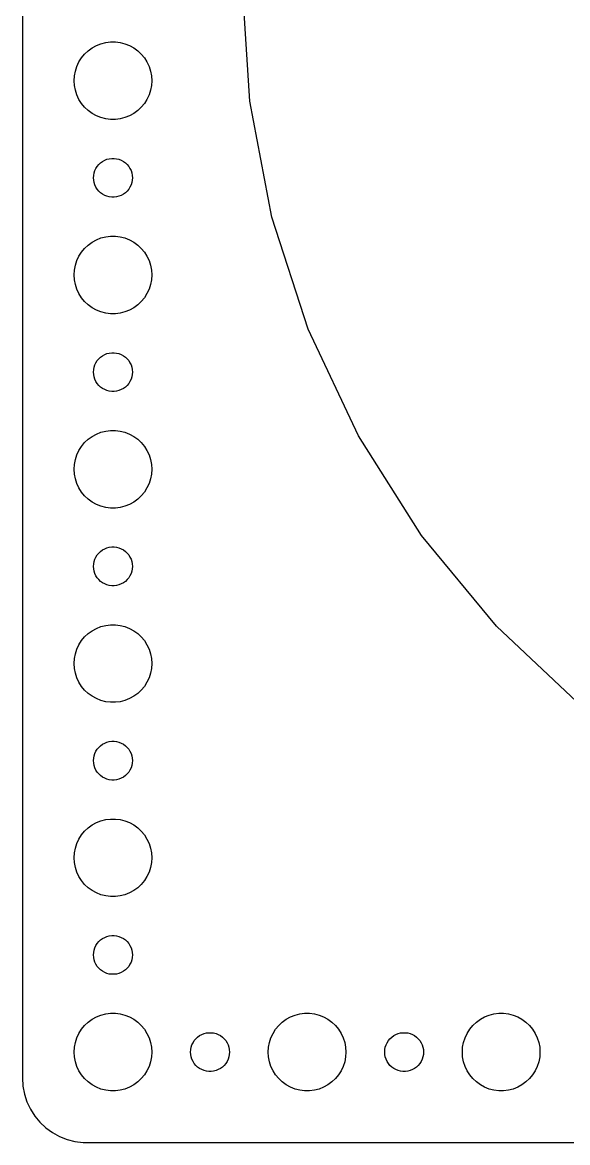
# Model space of a CAD drawing. Header units: metres. Extents: x -90 to 90, y -89 to 89.
# Drawn here: x -89.5 to -47.4, y -89.5 to -3 of the extents above; entities that cross this region are included whole.
import ezdxf

# ---------------------------------------------------------------- set-up
doc = ezdxf.new("R2010")
doc.units = ezdxf.units.M

msp = doc.modelspace()

# ---------------------------------------------------------------- linework, layer by layer
for p, q in [((-89.5, 84.5), (-89.5, -84.5)), ((-71.9283, -9.08665), (-72.5, 0)), ((-84.6869, -5.44635), (-84.4123, -5.18845)), ((-84.4123, -5.18845), (-84.1075, -4.96701)), ((-84.1075, -4.96701), (-83.7773, -4.78551)), ((-83.7773, -4.78551), (-83.427, -4.64682)), ((-83.427, -4.64682), (-83.0621, -4.55313)), ((-83.0621, -4.55313), (-82.6884, -4.50591)), ((-82.6884, -4.50591), (-82.3116, -4.50591)), ((-82.3116, -4.50591), (-81.9379, -4.55313)), ((-81.9379, -4.55313), (-81.573, -4.64682)), ((-81.573, -4.64682), (-81.2227, -4.78551)), ((-81.2227, -4.78551), (-80.8925, -4.96701)), ((-80.8925, -4.96701), (-80.5877, -5.18845)), ((-80.5877, -5.18845), (-80.3131, -5.44635)), ((-85.1289, -6.05473), (-84.927, -5.73663)), ((-84.927, -5.73663), (-84.6869, -5.44635)), ((-80.3131, -5.44635), (-80.073, -5.73663)), ((-80.073, -5.73663), (-79.8711, -6.05473)), ((-85.4763, -7.12399), (-85.4057, -6.75392)), ((-85.4057, -6.75392), (-85.2893, -6.39561)), ((-85.2893, -6.39561), (-85.1289, -6.05473)), ((-79.8711, -6.05473), (-79.7107, -6.39561)), ((-79.7107, -6.39561), (-79.5943, -6.75392)), ((-79.5943, -6.75392), (-79.5237, -7.12399)), ((-85.5, -7.5), (-85.4763, -7.12399)), ((-85.4763, -7.87599), (-85.5, -7.5)), ((-79.5237, -7.12399), (-79.5, -7.5)), ((-79.5, -7.5), (-79.5237, -7.87599)), ((-85.4057, -8.24606), (-85.4763, -7.87599)), ((-85.2893, -8.60437), (-85.4057, -8.24606)), ((-85.1289, -8.94525), (-85.2893, -8.60437)), ((-79.7107, -8.60437), (-79.8711, -8.94525)), ((-79.5943, -8.24606), (-79.7107, -8.60437)), ((-79.5237, -7.87599), (-79.5943, -8.24606)), ((-84.927, -9.26335), (-85.1289, -8.94525)), ((-84.6869, -9.55363), (-84.927, -9.26335)), ((-80.073, -9.26335), (-80.3131, -9.55363)), ((-79.8711, -8.94525), (-80.073, -9.26335)), ((-70.2223, -18.03), (-71.9283, -9.08665)), ((-84.4123, -9.81154), (-84.6869, -9.55363)), ((-84.1075, -10.033), (-84.4123, -9.81154)), ((-83.7773, -10.2145), (-84.1075, -10.033)), ((-83.427, -10.3532), (-83.7773, -10.2145)), ((-83.0621, -10.4469), (-83.427, -10.3532)), ((-81.573, -10.3532), (-81.9379, -10.4469)), ((-81.2227, -10.2145), (-81.573, -10.3532)), ((-80.8925, -10.033), (-81.2227, -10.2145)), ((-80.5877, -9.81154), (-80.8925, -10.033)), ((-80.3131, -9.55363), (-80.5877, -9.81154)), ((-82.6884, -10.4941), (-83.0621, -10.4469)), ((-82.3116, -10.4941), (-82.6884, -10.4941)), ((-81.9379, -10.4469), (-82.3116, -10.4941)), ((-83.4561, -13.8442), (-83.3037, -13.7335)), ((-83.3037, -13.7335), (-83.1387, -13.6427)), ((-83.1387, -13.6427), (-82.9635, -13.5734)), ((-82.9635, -13.5734), (-82.7811, -13.5266)), ((-82.7811, -13.5266), (-82.5942, -13.5029)), ((-82.5942, -13.5029), (-82.4058, -13.5029)), ((-82.4058, -13.5029), (-82.2189, -13.5266)), ((-82.2189, -13.5266), (-82.0365, -13.5734)), ((-82.0365, -13.5734), (-81.8613, -13.6427)), ((-81.8613, -13.6427), (-81.6963, -13.7335)), ((-81.6963, -13.7335), (-81.5439, -13.8442)), ((-83.9882, -14.812), (-83.9529, -14.627)), ((-83.9529, -14.627), (-83.8947, -14.4478)), ((-83.8947, -14.4478), (-83.8145, -14.2774)), ((-83.8145, -14.2774), (-83.7135, -14.1183)), ((-83.7135, -14.1183), (-83.5934, -13.9732)), ((-83.5934, -13.9732), (-83.4561, -13.8442)), ((-81.5439, -13.8442), (-81.4065, -13.9732)), ((-81.4065, -13.9732), (-81.2865, -14.1183)), ((-81.2865, -14.1183), (-81.1855, -14.2774)), ((-81.1855, -14.2774), (-81.1053, -14.4478)), ((-81.1053, -14.4478), (-81.0471, -14.627)), ((-81.0471, -14.627), (-81.0118, -14.812)), ((-84, -15), (-83.9882, -14.812)), ((-83.9882, -15.188), (-84, -15)), ((-83.9529, -15.373), (-83.9882, -15.188)), ((-83.8947, -15.5522), (-83.9529, -15.373)), ((-83.8145, -15.7226), (-83.8947, -15.5522)), ((-81.1053, -15.5522), (-81.1855, -15.7226)), ((-81.0471, -15.373), (-81.1053, -15.5522)), ((-81.0118, -15.188), (-81.0471, -15.373)), ((-81.0118, -14.812), (-81, -15)), ((-81, -15), (-81.0118, -15.188)), ((-83.7135, -15.8817), (-83.8145, -15.7226)), ((-83.5934, -16.0268), (-83.7135, -15.8817)), ((-83.4561, -16.1558), (-83.5934, -16.0268)), ((-83.3037, -16.2665), (-83.4561, -16.1558)), ((-83.1387, -16.3572), (-83.3037, -16.2665)), ((-82.9635, -16.4266), (-83.1387, -16.3572)), ((-82.7811, -16.4734), (-82.9635, -16.4266)), ((-82.0365, -16.4266), (-82.2189, -16.4734)), ((-81.8613, -16.3572), (-82.0365, -16.4266)), ((-81.6963, -16.2665), (-81.8613, -16.3572)), ((-81.5439, -16.1558), (-81.6963, -16.2665)), ((-81.4065, -16.0268), (-81.5439, -16.1558)), ((-81.2865, -15.8817), (-81.4065, -16.0268)), ((-81.1855, -15.7226), (-81.2865, -15.8817)), ((-82.5942, -16.497), (-82.7811, -16.4734)), ((-82.4058, -16.497), (-82.5942, -16.497)), ((-82.2189, -16.4734), (-82.4058, -16.497)), ((-67.4088, -26.689), (-70.2223, -18.03)), ((-84.1075, -19.967), (-83.7773, -19.7855)), ((-83.7773, -19.7855), (-83.427, -19.6468)), ((-83.427, -19.6468), (-83.0621, -19.5531)), ((-83.0621, -19.5531), (-82.6884, -19.5059)), ((-82.6884, -19.5059), (-82.3116, -19.5059)), ((-82.3116, -19.5059), (-81.9379, -19.5531)), ((-81.9379, -19.5531), (-81.573, -19.6468)), ((-81.573, -19.6468), (-81.2227, -19.7855)), ((-81.2227, -19.7855), (-80.8925, -19.967)), ((-85.1289, -21.0547), (-84.927, -20.7366)), ((-84.927, -20.7366), (-84.6869, -20.4464)), ((-84.6869, -20.4464), (-84.4123, -20.1884)), ((-84.4123, -20.1884), (-84.1075, -19.967)), ((-80.8925, -19.967), (-80.5877, -20.1884)), ((-80.5877, -20.1884), (-80.3131, -20.4464)), ((-80.3131, -20.4464), (-80.073, -20.7366)), ((-80.073, -20.7366), (-79.8711, -21.0547)), ((-85.4057, -21.7539), (-85.2893, -21.3956)), ((-85.2893, -21.3956), (-85.1289, -21.0547)), ((-79.8711, -21.0547), (-79.7107, -21.3956)), ((-79.7107, -21.3956), (-79.5943, -21.7539)), ((-85.5, -22.5), (-85.4763, -22.124)), ((-85.4763, -22.124), (-85.4057, -21.7539)), ((-79.5943, -21.7539), (-79.5237, -22.124)), ((-79.5237, -22.124), (-79.5, -22.5)), ((-85.4763, -22.876), (-85.5, -22.5)), ((-85.4057, -23.2461), (-85.4763, -22.876)), ((-85.2893, -23.6044), (-85.4057, -23.2461)), ((-79.5943, -23.2461), (-79.7107, -23.6044)), ((-79.5237, -22.876), (-79.5943, -23.2461)), ((-79.5, -22.5), (-79.5237, -22.876)), ((-85.1289, -23.9453), (-85.2893, -23.6044)), ((-84.927, -24.2634), (-85.1289, -23.9453)), ((-79.8711, -23.9453), (-80.073, -24.2634)), ((-79.7107, -23.6044), (-79.8711, -23.9453)), ((-84.6869, -24.5536), (-84.927, -24.2634)), ((-84.4123, -24.8115), (-84.6869, -24.5536)), ((-84.1075, -25.033), (-84.4123, -24.8115)), ((-83.7773, -25.2145), (-84.1075, -25.033)), ((-80.8925, -25.033), (-81.2227, -25.2145)), ((-80.5877, -24.8115), (-80.8925, -25.033)), ((-80.3131, -24.5536), (-80.5877, -24.8115)), ((-80.073, -24.2634), (-80.3131, -24.5536)), ((-83.427, -25.3532), (-83.7773, -25.2145)), ((-83.0621, -25.4469), (-83.427, -25.3532)), ((-82.6884, -25.4941), (-83.0621, -25.4469)), ((-82.3116, -25.4941), (-82.6884, -25.4941)), ((-81.9379, -25.4469), (-82.3116, -25.4941)), ((-81.573, -25.3532), (-81.9379, -25.4469)), ((-81.2227, -25.2145), (-81.573, -25.3532)), ((-63.5322, -34.9271), (-67.4088, -26.689)), ((-82.9635, -28.5734), (-82.7811, -28.5266)), ((-82.7811, -28.5266), (-82.5942, -28.503)), ((-82.5942, -28.503), (-82.4058, -28.503)), ((-82.4058, -28.503), (-82.2189, -28.5266)), ((-82.2189, -28.5266), (-82.0365, -28.5734)), ((-83.8947, -29.4478), (-83.8145, -29.2774)), ((-83.8145, -29.2774), (-83.7135, -29.1183)), ((-83.7135, -29.1183), (-83.5934, -28.9732)), ((-83.5934, -28.9732), (-83.4561, -28.8442)), ((-83.4561, -28.8442), (-83.3037, -28.7335)), ((-83.3037, -28.7335), (-83.1387, -28.6427)), ((-83.1387, -28.6427), (-82.9635, -28.5734)), ((-82.0365, -28.5734), (-81.8613, -28.6427)), ((-81.8613, -28.6427), (-81.6963, -28.7335)), ((-81.6963, -28.7335), (-81.5439, -28.8442)), ((-81.5439, -28.8442), (-81.4065, -28.9732)), ((-81.4065, -28.9732), (-81.2865, -29.1183)), ((-81.2865, -29.1183), (-81.1855, -29.2774)), ((-81.1855, -29.2774), (-81.1053, -29.4478)), ((-84, -30), (-83.9882, -29.812)), ((-83.9882, -30.188), (-84, -30)), ((-83.9882, -29.812), (-83.9529, -29.627)), ((-83.9529, -30.373), (-83.9882, -30.188)), ((-83.9529, -29.627), (-83.8947, -29.4478)), ((-81.1053, -29.4478), (-81.0471, -29.627)), ((-81.0471, -29.627), (-81.0118, -29.812)), ((-81.0118, -30.188), (-81.0471, -30.373)), ((-81.0118, -29.812), (-81, -30)), ((-81, -30), (-81.0118, -30.188)), ((-83.8947, -30.5522), (-83.9529, -30.373)), ((-83.8145, -30.7226), (-83.8947, -30.5522)), ((-83.7135, -30.8817), (-83.8145, -30.7226)), ((-83.5934, -31.0268), (-83.7135, -30.8817)), ((-83.4561, -31.1558), (-83.5934, -31.0268)), ((-81.4065, -31.0268), (-81.5439, -31.1558)), ((-81.2865, -30.8817), (-81.4065, -31.0268)), ((-81.1855, -30.7226), (-81.2865, -30.8817)), ((-81.1053, -30.5522), (-81.1855, -30.7226)), ((-81.0471, -30.373), (-81.1053, -30.5522)), ((-83.3037, -31.2665), (-83.4561, -31.1558)), ((-83.1387, -31.3572), (-83.3037, -31.2665)), ((-82.9635, -31.4266), (-83.1387, -31.3572)), ((-82.7811, -31.4734), (-82.9635, -31.4266)), ((-82.5942, -31.497), (-82.7811, -31.4734)), ((-82.4058, -31.497), (-82.5942, -31.497)), ((-82.2189, -31.4734), (-82.4058, -31.497)), ((-82.0365, -31.4266), (-82.2189, -31.4734)), ((-81.8613, -31.3572), (-82.0365, -31.4266)), ((-81.6963, -31.2665), (-81.8613, -31.3572)), ((-81.5439, -31.1558), (-81.6963, -31.2665)), ((-83.427, -34.6468), (-83.0621, -34.5531)), ((-83.0621, -34.5531), (-82.6884, -34.5059)), ((-82.6884, -34.5059), (-82.3116, -34.5059)), ((-82.3116, -34.5059), (-81.9379, -34.5531)), ((-81.9379, -34.5531), (-81.573, -34.6468)), ((-84.927, -35.7366), (-84.6869, -35.4464)), ((-84.6869, -35.4464), (-84.4123, -35.1885)), ((-84.4123, -35.1885), (-84.1075, -34.967)), ((-84.1075, -34.967), (-83.7773, -34.7855)), ((-83.7773, -34.7855), (-83.427, -34.6468)), ((-81.573, -34.6468), (-81.2227, -34.7855)), ((-81.2227, -34.7855), (-80.8925, -34.967)), ((-80.8925, -34.967), (-80.5877, -35.1885)), ((-80.5877, -35.1885), (-80.3131, -35.4464)), ((-80.3131, -35.4464), (-80.073, -35.7366)), ((-58.6537, -42.6144), (-63.5322, -34.9271)), ((-85.2893, -36.3956), (-85.1289, -36.0547)), ((-85.1289, -36.0547), (-84.927, -35.7366)), ((-80.073, -35.7366), (-79.8711, -36.0547)), ((-79.8711, -36.0547), (-79.7107, -36.3956)), ((-85.5, -37.5), (-85.4763, -37.124)), ((-85.4763, -37.124), (-85.4057, -36.7539)), ((-85.4057, -36.7539), (-85.2893, -36.3956)), ((-79.7107, -36.3956), (-79.5943, -36.7539)), ((-79.5943, -36.7539), (-79.5237, -37.124)), ((-79.5237, -37.124), (-79.5, -37.5)), ((-85.4763, -37.876), (-85.5, -37.5)), ((-85.4057, -38.2461), (-85.4763, -37.876)), ((-79.5237, -37.876), (-79.5943, -38.2461)), ((-79.5, -37.5), (-79.5237, -37.876)), ((-85.2893, -38.6044), (-85.4057, -38.2461)), ((-85.1289, -38.9453), (-85.2893, -38.6044)), ((-79.7107, -38.6044), (-79.8711, -38.9453)), ((-79.5943, -38.2461), (-79.7107, -38.6044)), ((-84.927, -39.2634), (-85.1289, -38.9453)), ((-84.6869, -39.5536), (-84.927, -39.2634)), ((-84.4123, -39.8115), (-84.6869, -39.5536)), ((-80.3131, -39.5536), (-80.5877, -39.8115)), ((-80.073, -39.2634), (-80.3131, -39.5536)), ((-79.8711, -38.9453), (-80.073, -39.2634)), ((-84.1075, -40.033), (-84.4123, -39.8115)), ((-83.7773, -40.2145), (-84.1075, -40.033)), ((-83.427, -40.3532), (-83.7773, -40.2145)), ((-83.0621, -40.4469), (-83.427, -40.3532)), ((-82.6884, -40.4941), (-83.0621, -40.4469)), ((-82.3116, -40.4941), (-82.6884, -40.4941)), ((-81.9379, -40.4469), (-82.3116, -40.4941)), ((-81.573, -40.3532), (-81.9379, -40.4469)), ((-81.2227, -40.2145), (-81.573, -40.3532)), ((-80.8925, -40.033), (-81.2227, -40.2145)), ((-80.5877, -39.8115), (-80.8925, -40.033)), ((-52.8502, -49.6297), (-58.6537, -42.6144)), ((-83.7135, -44.1183), (-83.5934, -43.9732)), ((-83.5934, -43.9732), (-83.4561, -43.8442)), ((-83.4561, -43.8442), (-83.3037, -43.7335)), ((-83.3037, -43.7335), (-83.1387, -43.6428)), ((-83.1387, -43.6428), (-82.9635, -43.5734)), ((-82.9635, -43.5734), (-82.7811, -43.5266)), ((-82.7811, -43.5266), (-82.5942, -43.503)), ((-82.5942, -43.503), (-82.4058, -43.503)), ((-82.4058, -43.503), (-82.2189, -43.5266)), ((-82.2189, -43.5266), (-82.0365, -43.5734)), ((-82.0365, -43.5734), (-81.8613, -43.6428)), ((-81.8613, -43.6428), (-81.6963, -43.7335)), ((-81.6963, -43.7335), (-81.5439, -43.8442)), ((-81.5439, -43.8442), (-81.4065, -43.9732)), ((-81.4065, -43.9732), (-81.2865, -44.1183)), ((-84, -45), (-83.9882, -44.812)), ((-83.9882, -44.812), (-83.9529, -44.627)), ((-83.9529, -44.627), (-83.8947, -44.4478)), ((-83.8947, -44.4478), (-83.8145, -44.2774)), ((-83.8145, -44.2774), (-83.7135, -44.1183)), ((-81.2865, -44.1183), (-81.1855, -44.2774)), ((-81.1855, -44.2774), (-81.1053, -44.4478)), ((-81.1053, -44.4478), (-81.0471, -44.627)), ((-81.0471, -44.627), (-81.0118, -44.812)), ((-81.0118, -44.812), (-81, -45)), ((-83.9882, -45.188), (-84, -45)), ((-83.9529, -45.373), (-83.9882, -45.188)), ((-83.8947, -45.5522), (-83.9529, -45.373)), ((-83.8145, -45.7226), (-83.8947, -45.5522)), ((-83.7135, -45.8817), (-83.8145, -45.7226)), ((-81.1855, -45.7226), (-81.2865, -45.8817)), ((-81.1053, -45.5522), (-81.1855, -45.7226)), ((-81.0471, -45.373), (-81.1053, -45.5522)), ((-81.0118, -45.188), (-81.0471, -45.373)), ((-81, -45), (-81.0118, -45.188)), ((-83.5934, -46.0268), (-83.7135, -45.8817)), ((-83.4561, -46.1558), (-83.5934, -46.0268)), ((-83.3037, -46.2665), (-83.4561, -46.1558)), ((-83.1387, -46.3572), (-83.3037, -46.2665)), ((-82.9635, -46.4266), (-83.1387, -46.3572)), ((-82.7811, -46.4734), (-82.9635, -46.4266)), ((-82.5942, -46.497), (-82.7811, -46.4734)), ((-82.4058, -46.497), (-82.5942, -46.497)), ((-82.2189, -46.4734), (-82.4058, -46.497)), ((-82.0365, -46.4266), (-82.2189, -46.4734)), ((-81.8613, -46.3572), (-82.0365, -46.4266)), ((-81.6963, -46.2665), (-81.8613, -46.3572)), ((-81.5439, -46.1558), (-81.6963, -46.2665)), ((-81.4065, -46.0268), (-81.5439, -46.1558)), ((-81.2865, -45.8817), (-81.4065, -46.0268)), ((-84.4123, -50.1885), (-84.1075, -49.967)), ((-84.1075, -49.967), (-83.7773, -49.7855)), ((-83.7773, -49.7855), (-83.427, -49.6468)), ((-83.427, -49.6468), (-83.0621, -49.5531)), ((-83.0621, -49.5531), (-82.6884, -49.5059)), ((-82.6884, -49.5059), (-82.3116, -49.5059)), ((-82.3116, -49.5059), (-81.9379, -49.5531)), ((-81.9379, -49.5531), (-81.573, -49.6468)), ((-81.573, -49.6468), (-81.2227, -49.7855)), ((-81.2227, -49.7855), (-80.8925, -49.967)), ((-80.8925, -49.967), (-80.5877, -50.1885)), ((-46.2132, -55.8622), (-52.8502, -49.6297)), ((-85.1289, -51.0547), (-84.927, -50.7366)), ((-84.927, -50.7366), (-84.6869, -50.4464)), ((-84.6869, -50.4464), (-84.4123, -50.1885)), ((-80.5877, -50.1885), (-80.3131, -50.4464)), ((-80.3131, -50.4464), (-80.073, -50.7366)), ((-80.073, -50.7366), (-79.8711, -51.0547)), ((-85.4763, -52.124), (-85.4057, -51.7539)), ((-85.4057, -51.7539), (-85.2893, -51.3956)), ((-85.2893, -51.3956), (-85.1289, -51.0547)), ((-79.8711, -51.0547), (-79.7107, -51.3956)), ((-79.7107, -51.3956), (-79.5943, -51.7539)), ((-79.5943, -51.7539), (-79.5237, -52.124)), ((-85.5, -52.5), (-85.4763, -52.124)), ((-85.4763, -52.876), (-85.5, -52.5)), ((-79.5237, -52.124), (-79.5, -52.5)), ((-79.5, -52.5), (-79.5237, -52.876)), ((-85.4057, -53.2461), (-85.4763, -52.876)), ((-85.2893, -53.6044), (-85.4057, -53.2461)), ((-85.1289, -53.9453), (-85.2893, -53.6044)), ((-79.7107, -53.6044), (-79.8711, -53.9453)), ((-79.5943, -53.2461), (-79.7107, -53.6044)), ((-79.5237, -52.876), (-79.5943, -53.2461)), ((-84.927, -54.2634), (-85.1289, -53.9453)), ((-84.6869, -54.5536), (-84.927, -54.2634)), ((-80.073, -54.2634), (-80.3131, -54.5536)), ((-79.8711, -53.9453), (-80.073, -54.2634)), ((-84.4123, -54.8115), (-84.6869, -54.5536)), ((-84.1075, -55.033), (-84.4123, -54.8115)), ((-83.7773, -55.2145), (-84.1075, -55.033)), ((-83.427, -55.3532), (-83.7773, -55.2145)), ((-81.2227, -55.2145), (-81.573, -55.3532)), ((-80.8925, -55.033), (-81.2227, -55.2145)), ((-80.5877, -54.8115), (-80.8925, -55.033)), ((-80.3131, -54.5536), (-80.5877, -54.8115)), ((-83.0621, -55.4469), (-83.427, -55.3532)), ((-82.6884, -55.4941), (-83.0621, -55.4469)), ((-82.3116, -55.4941), (-82.6884, -55.4941)), ((-81.9379, -55.4469), (-82.3116, -55.4941)), ((-81.573, -55.3532), (-81.9379, -55.4469)), ((-83.4561, -58.8442), (-83.3037, -58.7335)), ((-83.3037, -58.7335), (-83.1387, -58.6428)), ((-83.1387, -58.6428), (-82.9635, -58.5734)), ((-82.9635, -58.5734), (-82.7811, -58.5266)), ((-82.7811, -58.5266), (-82.5942, -58.503)), ((-82.5942, -58.503), (-82.4058, -58.503)), ((-82.4058, -58.503), (-82.2189, -58.5266)), ((-82.2189, -58.5266), (-82.0365, -58.5734)), ((-82.0365, -58.5734), (-81.8613, -58.6428)), ((-81.8613, -58.6428), (-81.6963, -58.7335)), ((-81.6963, -58.7335), (-81.5439, -58.8442)), ((-83.9882, -59.812), (-83.9529, -59.627)), ((-83.9529, -59.627), (-83.8947, -59.4478)), ((-83.8947, -59.4478), (-83.8145, -59.2774)), ((-83.8145, -59.2774), (-83.7135, -59.1183)), ((-83.7135, -59.1183), (-83.5934, -58.9732)), ((-83.5934, -58.9732), (-83.4561, -58.8442)), ((-81.5439, -58.8442), (-81.4065, -58.9732)), ((-81.4065, -58.9732), (-81.2865, -59.1183)), ((-81.2865, -59.1183), (-81.1855, -59.2774)), ((-81.1855, -59.2774), (-81.1053, -59.4478)), ((-81.1053, -59.4478), (-81.0471, -59.627)), ((-81.0471, -59.627), (-81.0118, -59.812)), ((-84, -60), (-83.9882, -59.812)), ((-83.9882, -60.188), (-84, -60)), ((-83.9529, -60.373), (-83.9882, -60.188)), ((-83.8947, -60.5522), (-83.9529, -60.373)), ((-81.0471, -60.373), (-81.1053, -60.5522)), ((-81.0118, -60.188), (-81.0471, -60.373)), ((-81.0118, -59.812), (-81, -60)), ((-81, -60), (-81.0118, -60.188)), ((-83.8145, -60.7226), (-83.8947, -60.5522)), ((-83.7135, -60.8817), (-83.8145, -60.7226)), ((-83.5934, -61.0268), (-83.7135, -60.8817)), ((-83.4561, -61.1558), (-83.5934, -61.0268)), ((-83.3037, -61.2665), (-83.4561, -61.1558)), ((-83.1387, -61.3572), (-83.3037, -61.2665)), ((-82.9635, -61.4266), (-83.1387, -61.3572)), ((-81.8613, -61.3572), (-82.0365, -61.4266)), ((-81.6963, -61.2665), (-81.8613, -61.3572)), ((-81.5439, -61.1558), (-81.6963, -61.2665)), ((-81.4065, -61.0268), (-81.5439, -61.1558)), ((-81.2865, -60.8817), (-81.4065, -61.0268)), ((-81.1855, -60.7226), (-81.2865, -60.8817)), ((-81.1053, -60.5522), (-81.1855, -60.7226)), ((-82.7811, -61.4734), (-82.9635, -61.4266)), ((-82.5942, -61.497), (-82.7811, -61.4734)), ((-82.4058, -61.497), (-82.5942, -61.497)), ((-82.2189, -61.4734), (-82.4058, -61.497)), ((-82.0365, -61.4266), (-82.2189, -61.4734)), ((-84.1075, -64.967), (-83.7773, -64.7855)), ((-83.7773, -64.7855), (-83.427, -64.6468)), ((-83.427, -64.6468), (-83.0621, -64.5531)), ((-83.0621, -64.5531), (-82.6884, -64.5059)), ((-82.6884, -64.5059), (-82.3116, -64.5059)), ((-82.3116, -64.5059), (-81.9379, -64.5531)), ((-81.9379, -64.5531), (-81.573, -64.6468)), ((-81.573, -64.6468), (-81.2227, -64.7855)), ((-81.2227, -64.7855), (-80.8925, -64.967)), ((-84.927, -65.7366), (-84.6869, -65.4464)), ((-84.6869, -65.4464), (-84.4123, -65.1885)), ((-84.4123, -65.1885), (-84.1075, -64.967)), ((-80.8925, -64.967), (-80.5877, -65.1885)), ((-80.5877, -65.1885), (-80.3131, -65.4464)), ((-80.3131, -65.4464), (-80.073, -65.7366)), ((-85.4057, -66.7539), (-85.2893, -66.3956)), ((-85.2893, -66.3956), (-85.1289, -66.0547)), ((-85.1289, -66.0547), (-84.927, -65.7366)), ((-80.073, -65.7366), (-79.8711, -66.0547)), ((-79.8711, -66.0547), (-79.7107, -66.3956)), ((-79.7107, -66.3956), (-79.5943, -66.7539)), ((-85.5, -67.5), (-85.4763, -67.124)), ((-85.4763, -67.124), (-85.4057, -66.7539)), ((-79.5943, -66.7539), (-79.5237, -67.124)), ((-79.5237, -67.124), (-79.5, -67.5)), ((-85.4763, -67.876), (-85.5, -67.5)), ((-85.4057, -68.2461), (-85.4763, -67.876)), ((-85.2893, -68.6044), (-85.4057, -68.2461)), ((-79.5943, -68.2461), (-79.7107, -68.6044)), ((-79.5237, -67.876), (-79.5943, -68.2461)), ((-79.5, -67.5), (-79.5237, -67.876)), ((-85.1289, -68.9453), (-85.2893, -68.6044)), ((-84.927, -69.2634), (-85.1289, -68.9453)), ((-79.8711, -68.9453), (-80.073, -69.2634)), ((-79.7107, -68.6044), (-79.8711, -68.9453)), ((-84.6869, -69.5536), (-84.927, -69.2634)), ((-84.4123, -69.8115), (-84.6869, -69.5536)), ((-84.1075, -70.033), (-84.4123, -69.8115)), ((-83.7773, -70.2145), (-84.1075, -70.033)), ((-80.8925, -70.033), (-81.2227, -70.2145)), ((-80.5877, -69.8115), (-80.8925, -70.033)), ((-80.3131, -69.5536), (-80.5877, -69.8115)), ((-80.073, -69.2634), (-80.3131, -69.5536)), ((-83.427, -70.3532), (-83.7773, -70.2145)), ((-83.0621, -70.4469), (-83.427, -70.3532)), ((-82.6884, -70.4941), (-83.0621, -70.4469)), ((-82.3116, -70.4941), (-82.6884, -70.4941)), ((-81.9379, -70.4469), (-82.3116, -70.4941)), ((-81.573, -70.3532), (-81.9379, -70.4469)), ((-81.2227, -70.2145), (-81.573, -70.3532)), ((-82.7811, -73.5266), (-82.5942, -73.503)), ((-82.5942, -73.503), (-82.4058, -73.503)), ((-82.4058, -73.503), (-82.2189, -73.5266)), ((-83.8947, -74.4478), (-83.8145, -74.2774)), ((-83.8145, -74.2774), (-83.7135, -74.1183)), ((-83.7135, -74.1183), (-83.5934, -73.9732)), ((-83.5934, -73.9732), (-83.4561, -73.8442)), ((-83.4561, -73.8442), (-83.3037, -73.7335)), ((-83.3037, -73.7335), (-83.1387, -73.6428)), ((-83.1387, -73.6428), (-82.9635, -73.5734)), ((-82.9635, -73.5734), (-82.7811, -73.5266)), ((-82.2189, -73.5266), (-82.0365, -73.5734)), ((-82.0365, -73.5734), (-81.8613, -73.6428)), ((-81.8613, -73.6428), (-81.6963, -73.7335)), ((-81.6963, -73.7335), (-81.5439, -73.8442)), ((-81.5439, -73.8442), (-81.4065, -73.9732)), ((-81.4065, -73.9732), (-81.2865, -74.1183)), ((-81.2865, -74.1183), (-81.1855, -74.2774)), ((-81.1855, -74.2774), (-81.1053, -74.4478)), ((-84, -75), (-83.9882, -74.812)), ((-83.9882, -75.188), (-84, -75)), ((-83.9882, -74.812), (-83.9529, -74.627)), ((-83.9529, -75.373), (-83.9882, -75.188)), ((-83.9529, -74.627), (-83.8947, -74.4478)), ((-81.1053, -74.4478), (-81.0471, -74.627)), ((-81.0471, -74.627), (-81.0118, -74.812)), ((-81.0118, -75.188), (-81.0471, -75.373)), ((-81.0118, -74.812), (-81, -75)), ((-81, -75), (-81.0118, -75.188)), ((-83.8947, -75.5522), (-83.9529, -75.373)), ((-83.8145, -75.7226), (-83.8947, -75.5522)), ((-83.7135, -75.8817), (-83.8145, -75.7226)), ((-83.5934, -76.0268), (-83.7135, -75.8817)), ((-83.4561, -76.1558), (-83.5934, -76.0268)), ((-81.4065, -76.0268), (-81.5439, -76.1558)), ((-81.2865, -75.8817), (-81.4065, -76.0268)), ((-81.1855, -75.7226), (-81.2865, -75.8817)), ((-81.1053, -75.5522), (-81.1855, -75.7226)), ((-81.0471, -75.373), (-81.1053, -75.5522)), ((-83.3037, -76.2665), (-83.4561, -76.1558)), ((-83.1387, -76.3572), (-83.3037, -76.2665)), ((-82.9635, -76.4266), (-83.1387, -76.3572)), ((-82.7811, -76.4734), (-82.9635, -76.4266)), ((-82.5942, -76.497), (-82.7811, -76.4734)), ((-82.4058, -76.497), (-82.5942, -76.497)), ((-82.2189, -76.4734), (-82.4058, -76.497)), ((-82.0365, -76.4266), (-82.2189, -76.4734)), ((-81.8613, -76.3572), (-82.0365, -76.4266)), ((-81.6963, -76.2665), (-81.8613, -76.3572)), ((-81.5439, -76.1558), (-81.6963, -76.2665)), ((-83.427, -79.6468), (-83.0621, -79.5531)), ((-83.0621, -79.5531), (-82.6884, -79.5059)), ((-82.6884, -79.5059), (-82.3116, -79.5059)), ((-82.3116, -79.5059), (-81.9379, -79.5531)), ((-81.9379, -79.5531), (-81.573, -79.6468)), ((-68.427, -79.6468), (-68.0621, -79.5531)), ((-68.0621, -79.5531), (-67.6884, -79.5059)), ((-67.6884, -79.5059), (-67.3116, -79.5059)), ((-67.3116, -79.5059), (-66.9379, -79.5531)), ((-66.9379, -79.5531), (-66.573, -79.6468)), ((-53.427, -79.6468), (-53.0621, -79.5531)), ((-53.0621, -79.5531), (-52.6884, -79.5059)), ((-52.6884, -79.5059), (-52.3116, -79.5059)), ((-52.3116, -79.5059), (-51.9379, -79.5531)), ((-51.9379, -79.5531), (-51.5729, -79.6468)), ((-84.6869, -80.4464), (-84.4123, -80.1885)), ((-84.4123, -80.1885), (-84.1075, -79.967)), ((-84.1075, -79.967), (-83.7773, -79.7855)), ((-83.7773, -79.7855), (-83.427, -79.6468)), ((-81.573, -79.6468), (-81.2227, -79.7855)), ((-81.2227, -79.7855), (-80.8925, -79.967)), ((-80.8925, -79.967), (-80.5877, -80.1885)), ((-80.5877, -80.1885), (-80.3131, -80.4464)), ((-69.6869, -80.4464), (-69.4123, -80.1885)), ((-69.4123, -80.1885), (-69.1075, -79.967)), ((-69.1075, -79.967), (-68.7773, -79.7855)), ((-68.7773, -79.7855), (-68.427, -79.6468)), ((-66.573, -79.6468), (-66.2227, -79.7855)), ((-66.2227, -79.7855), (-65.8925, -79.967)), ((-65.8925, -79.967), (-65.5877, -80.1885)), ((-65.5877, -80.1885), (-65.3131, -80.4464)), ((-54.6869, -80.4464), (-54.4123, -80.1885)), ((-54.4123, -80.1885), (-54.1075, -79.967)), ((-54.1075, -79.967), (-53.7773, -79.7855)), ((-53.7773, -79.7855), (-53.427, -79.6468)), ((-51.5729, -79.6468), (-51.2227, -79.7855)), ((-51.2227, -79.7855), (-50.8925, -79.967)), ((-50.8925, -79.967), (-50.5877, -80.1885)), ((-50.5877, -80.1885), (-50.3131, -80.4464)), ((-85.2893, -81.3956), (-85.1289, -81.0547)), ((-85.1289, -81.0547), (-84.927, -80.7366)), ((-84.927, -80.7366), (-84.6869, -80.4464)), ((-80.3131, -80.4464), (-80.073, -80.7366)), ((-80.073, -80.7366), (-79.8711, -81.0547)), ((-79.8711, -81.0547), (-79.7107, -81.3956)), ((-75.9561, -81.3442), (-75.8037, -81.2335)), ((-75.8037, -81.2335), (-75.6387, -81.1428)), ((-75.6387, -81.1428), (-75.4635, -81.0734)), ((-75.4635, -81.0734), (-75.2811, -81.0266)), ((-75.2811, -81.0266), (-75.0942, -81.003)), ((-75.0942, -81.003), (-74.9058, -81.003)), ((-74.9058, -81.003), (-74.7189, -81.0266)), ((-74.7189, -81.0266), (-74.5365, -81.0734)), ((-74.5365, -81.0734), (-74.3613, -81.1428)), ((-74.3613, -81.1428), (-74.1963, -81.2335)), ((-74.1963, -81.2335), (-74.0439, -81.3442)), ((-70.2893, -81.3956), (-70.1289, -81.0547)), ((-70.1289, -81.0547), (-69.927, -80.7366)), ((-69.927, -80.7366), (-69.6869, -80.4464)), ((-65.3131, -80.4464), (-65.073, -80.7366)), ((-65.073, -80.7366), (-64.8711, -81.0547)), ((-64.8711, -81.0547), (-64.7107, -81.3956)), ((-60.9561, -81.3442), (-60.8037, -81.2335)), ((-60.8037, -81.2335), (-60.6387, -81.1428)), ((-60.6387, -81.1428), (-60.4635, -81.0734)), ((-60.4635, -81.0734), (-60.2811, -81.0266)), ((-60.2811, -81.0266), (-60.0942, -81.003)), ((-60.0942, -81.003), (-59.9058, -81.003)), ((-59.9058, -81.003), (-59.7189, -81.0266)), ((-59.7189, -81.0266), (-59.5365, -81.0734)), ((-59.5365, -81.0734), (-59.3613, -81.1428)), ((-59.3613, -81.1428), (-59.1963, -81.2335)), ((-59.1963, -81.2335), (-59.0439, -81.3442)), ((-55.2893, -81.3956), (-55.1289, -81.0547)), ((-55.1289, -81.0547), (-54.927, -80.7366)), ((-54.927, -80.7366), (-54.6869, -80.4464)), ((-50.3131, -80.4464), (-50.0729, -80.7366)), ((-50.0729, -80.7366), (-49.8711, -81.0547)), ((-49.8711, -81.0547), (-49.7107, -81.3956)), ((-85.5, -82.5), (-85.4763, -82.124)), ((-85.4763, -82.124), (-85.4057, -81.7539)), ((-85.4057, -81.7539), (-85.2893, -81.3956)), ((-79.7107, -81.3956), (-79.5943, -81.7539)), ((-79.5943, -81.7539), (-79.5237, -82.124)), ((-79.5237, -82.124), (-79.5, -82.5)), ((-76.4882, -82.312), (-76.4529, -82.127)), ((-76.4529, -82.127), (-76.3947, -81.9478)), ((-76.3947, -81.9478), (-76.3145, -81.7774)), ((-76.3145, -81.7774), (-76.2135, -81.6183)), ((-76.2135, -81.6183), (-76.0934, -81.4732)), ((-76.0934, -81.4732), (-75.9561, -81.3442)), ((-74.0439, -81.3442), (-73.9065, -81.4732)), ((-73.9065, -81.4732), (-73.7865, -81.6183)), ((-73.7865, -81.6183), (-73.6855, -81.7774)), ((-73.6855, -81.7774), (-73.6053, -81.9478)), ((-73.6053, -81.9478), (-73.5471, -82.127)), ((-73.5471, -82.127), (-73.5118, -82.312)), ((-70.5, -82.5), (-70.4763, -82.124)), ((-70.4763, -82.124), (-70.4057, -81.7539)), ((-70.4057, -81.7539), (-70.2893, -81.3956)), ((-64.7107, -81.3956), (-64.5943, -81.7539)), ((-64.5943, -81.7539), (-64.5237, -82.124)), ((-64.5237, -82.124), (-64.5, -82.5)), ((-61.4882, -82.312), (-61.4529, -82.127)), ((-61.4529, -82.127), (-61.3947, -81.9478)), ((-61.3947, -81.9478), (-61.3145, -81.7774)), ((-61.3145, -81.7774), (-61.2135, -81.6183)), ((-61.2135, -81.6183), (-61.0934, -81.4732)), ((-61.0934, -81.4732), (-60.9561, -81.3442)), ((-59.0439, -81.3442), (-58.9065, -81.4732)), ((-58.9065, -81.4732), (-58.7865, -81.6183)), ((-58.7865, -81.6183), (-58.6855, -81.7774)), ((-58.6855, -81.7774), (-58.6053, -81.9478)), ((-58.6053, -81.9478), (-58.5471, -82.127)), ((-58.5471, -82.127), (-58.5118, -82.312)), ((-55.5, -82.5), (-55.4763, -82.124)), ((-55.4763, -82.124), (-55.4057, -81.7539)), ((-55.4057, -81.7539), (-55.2893, -81.3956)), ((-49.7107, -81.3956), (-49.5942, -81.7539)), ((-49.5942, -81.7539), (-49.5237, -82.124)), ((-49.5237, -82.124), (-49.5, -82.5)), ((-85.4763, -82.876), (-85.5, -82.5)), ((-85.4057, -83.2461), (-85.4763, -82.876)), ((-79.5237, -82.876), (-79.5943, -83.2461)), ((-79.5, -82.5), (-79.5237, -82.876)), ((-76.5, -82.5), (-76.4882, -82.312)), ((-76.4882, -82.688), (-76.5, -82.5)), ((-76.4529, -82.873), (-76.4882, -82.688)), ((-76.3947, -83.0522), (-76.4529, -82.873)), ((-73.5471, -82.873), (-73.6053, -83.0522)), ((-73.5118, -82.688), (-73.5471, -82.873)), ((-73.5118, -82.312), (-73.5, -82.5)), ((-73.5, -82.5), (-73.5118, -82.688)), ((-70.4763, -82.876), (-70.5, -82.5)), ((-70.4057, -83.2461), (-70.4763, -82.876)), ((-64.5237, -82.876), (-64.5943, -83.2461)), ((-64.5, -82.5), (-64.5237, -82.876)), ((-61.5, -82.5), (-61.4882, -82.312)), ((-61.4882, -82.688), (-61.5, -82.5)), ((-61.4529, -82.873), (-61.4882, -82.688)), ((-61.3947, -83.0522), (-61.4529, -82.873)), ((-58.5471, -82.873), (-58.6053, -83.0522)), ((-58.5118, -82.688), (-58.5471, -82.873)), ((-58.5118, -82.312), (-58.5, -82.5)), ((-58.5, -82.5), (-58.5118, -82.688)), ((-55.4763, -82.876), (-55.5, -82.5)), ((-55.4057, -83.2461), (-55.4763, -82.876)), ((-49.5237, -82.876), (-49.5942, -83.2461)), ((-49.5, -82.5), (-49.5237, -82.876)), ((-85.2893, -83.6044), (-85.4057, -83.2461)), ((-85.1289, -83.9453), (-85.2893, -83.6044)), ((-79.7107, -83.6044), (-79.8711, -83.9453)), ((-79.5943, -83.2461), (-79.7107, -83.6044)), ((-76.3145, -83.2226), (-76.3947, -83.0522)), ((-76.2135, -83.3817), (-76.3145, -83.2226)), ((-76.0934, -83.5268), (-76.2135, -83.3817)), ((-75.9561, -83.6558), (-76.0934, -83.5268)), ((-75.8037, -83.7665), (-75.9561, -83.6558)), ((-75.6387, -83.8572), (-75.8037, -83.7665)), ((-75.4635, -83.9266), (-75.6387, -83.8572)), ((-74.3613, -83.8572), (-74.5365, -83.9266)), ((-74.1963, -83.7665), (-74.3613, -83.8572)), ((-74.0439, -83.6558), (-74.1963, -83.7665)), ((-73.9065, -83.5268), (-74.0439, -83.6558)), ((-73.7865, -83.3817), (-73.9065, -83.5268)), ((-73.6855, -83.2226), (-73.7865, -83.3817)), ((-73.6053, -83.0522), (-73.6855, -83.2226)), ((-70.2893, -83.6044), (-70.4057, -83.2461)), ((-70.1289, -83.9453), (-70.2893, -83.6044)), ((-64.7107, -83.6044), (-64.8711, -83.9453)), ((-64.5943, -83.2461), (-64.7107, -83.6044)), ((-61.3145, -83.2226), (-61.3947, -83.0522)), ((-61.2135, -83.3817), (-61.3145, -83.2226)), ((-61.0934, -83.5268), (-61.2135, -83.3817)), ((-60.9561, -83.6558), (-61.0934, -83.5268)), ((-60.8037, -83.7665), (-60.9561, -83.6558)), ((-60.6387, -83.8572), (-60.8037, -83.7665)), ((-60.4635, -83.9266), (-60.6387, -83.8572)), ((-59.3613, -83.8572), (-59.5365, -83.9266)), ((-59.1963, -83.7665), (-59.3613, -83.8572)), ((-59.0439, -83.6558), (-59.1963, -83.7665)), ((-58.9065, -83.5268), (-59.0439, -83.6558)), ((-58.7865, -83.3817), (-58.9065, -83.5268)), ((-58.6855, -83.2226), (-58.7865, -83.3817)), ((-58.6053, -83.0522), (-58.6855, -83.2226)), ((-55.2893, -83.6044), (-55.4057, -83.2461)), ((-55.1289, -83.9453), (-55.2893, -83.6044)), ((-49.7107, -83.6044), (-49.8711, -83.9453)), ((-49.5942, -83.2461), (-49.7107, -83.6044)), ((-89.5, -84.5), (-89.4606, -85.1267)), ((-84.927, -84.2634), (-85.1289, -83.9453)), ((-84.6869, -84.5536), (-84.927, -84.2634)), ((-84.4123, -84.8115), (-84.6869, -84.5536)), ((-80.3131, -84.5536), (-80.5877, -84.8115)), ((-80.073, -84.2634), (-80.3131, -84.5536)), ((-79.8711, -83.9453), (-80.073, -84.2634)), ((-75.2811, -83.9734), (-75.4635, -83.9266)), ((-75.0942, -83.997), (-75.2811, -83.9734)), ((-74.9058, -83.997), (-75.0942, -83.997)), ((-74.7189, -83.9734), (-74.9058, -83.997)), ((-74.5365, -83.9266), (-74.7189, -83.9734)), ((-69.927, -84.2634), (-70.1289, -83.9453)), ((-69.6869, -84.5536), (-69.927, -84.2634)), ((-69.4123, -84.8115), (-69.6869, -84.5536)), ((-65.3131, -84.5536), (-65.5877, -84.8115)), ((-65.073, -84.2634), (-65.3131, -84.5536)), ((-64.8711, -83.9453), (-65.073, -84.2634)), ((-60.2811, -83.9734), (-60.4635, -83.9266)), ((-60.0942, -83.997), (-60.2811, -83.9734)), ((-59.9058, -83.997), (-60.0942, -83.997)), ((-59.7189, -83.9734), (-59.9058, -83.997)), ((-59.5365, -83.9266), (-59.7189, -83.9734)), ((-54.927, -84.2634), (-55.1289, -83.9453)), ((-54.6869, -84.5536), (-54.927, -84.2634)), ((-54.4123, -84.8115), (-54.6869, -84.5536)), ((-50.3131, -84.5536), (-50.5877, -84.8115)), ((-50.0729, -84.2634), (-50.3131, -84.5536)), ((-49.8711, -83.9453), (-50.0729, -84.2634)), ((-89.4606, -85.1267), (-89.3429, -85.7434)), ((-84.1075, -85.033), (-84.4123, -84.8115)), ((-83.7773, -85.2145), (-84.1075, -85.033)), ((-83.427, -85.3532), (-83.7773, -85.2145)), ((-83.0621, -85.4469), (-83.427, -85.3532)), ((-82.6884, -85.4941), (-83.0621, -85.4469)), ((-82.3116, -85.4941), (-82.6884, -85.4941)), ((-81.9379, -85.4469), (-82.3116, -85.4941)), ((-81.573, -85.3532), (-81.9379, -85.4469)), ((-81.2227, -85.2145), (-81.573, -85.3532)), ((-80.8925, -85.033), (-81.2227, -85.2145)), ((-80.5877, -84.8115), (-80.8925, -85.033)), ((-69.1075, -85.033), (-69.4123, -84.8115)), ((-68.7773, -85.2145), (-69.1075, -85.033)), ((-68.427, -85.3532), (-68.7773, -85.2145)), ((-68.0621, -85.4469), (-68.427, -85.3532)), ((-67.6884, -85.4941), (-68.0621, -85.4469)), ((-67.3116, -85.4941), (-67.6884, -85.4941)), ((-66.9379, -85.4469), (-67.3116, -85.4941)), ((-66.573, -85.3532), (-66.9379, -85.4469)), ((-66.2227, -85.2145), (-66.573, -85.3532)), ((-65.8925, -85.033), (-66.2227, -85.2145)), ((-65.5877, -84.8115), (-65.8925, -85.033)), ((-54.1075, -85.033), (-54.4123, -84.8115)), ((-53.7773, -85.2145), (-54.1075, -85.033)), ((-53.427, -85.3532), (-53.7773, -85.2145)), ((-53.0621, -85.4469), (-53.427, -85.3532)), ((-52.6884, -85.4941), (-53.0621, -85.4469)), ((-52.3116, -85.4941), (-52.6884, -85.4941)), ((-51.9379, -85.4469), (-52.3116, -85.4941)), ((-51.5729, -85.3532), (-51.9379, -85.4469)), ((-51.2227, -85.2145), (-51.5729, -85.3532)), ((-50.8925, -85.033), (-51.2227, -85.2145)), ((-50.5877, -84.8115), (-50.8925, -85.033)), ((-89.3429, -85.7434), (-89.1489, -86.3406)), ((-89.1489, -86.3406), (-88.8815, -86.9088)), ((-88.8815, -86.9088), (-88.5451, -87.4389)), ((-88.5451, -87.4389), (-88.1448, -87.9227)), ((-88.1448, -87.9227), (-87.6871, -88.3526)), ((-87.6871, -88.3526), (-87.1791, -88.7216)), ((-87.1791, -88.7216), (-86.6289, -89.0241)), ((-86.6289, -89.0241), (-86.0451, -89.2553)), ((-86.0451, -89.2553), (-85.4369, -89.4114)), ((-85.4369, -89.4114), (-84.8139, -89.4901)), ((-84.8139, -89.4901), (84.8139, -89.4901))]:
    msp.add_line(p, q)

doc.saveas('drawing.dxf')
